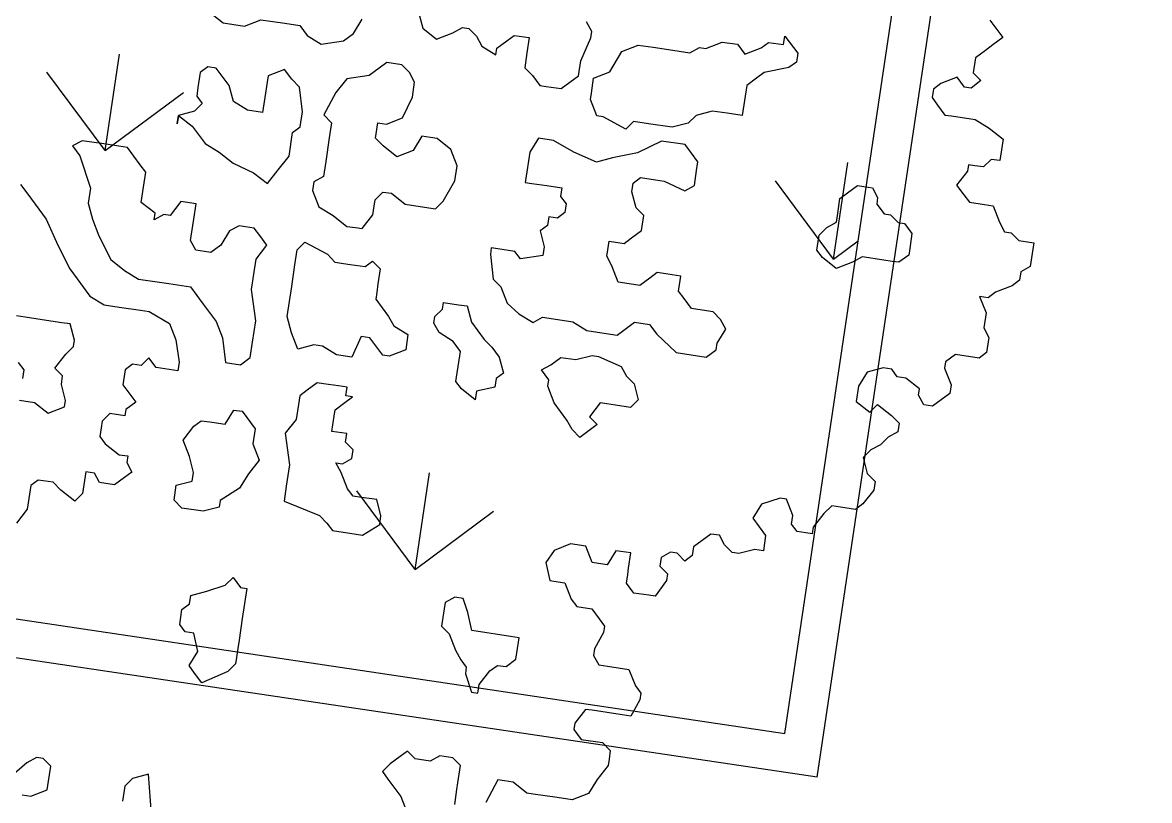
# Model space of a CAD drawing. Header units: millimetres. Extents: x 338 to 506, y 179 to 335.
# Drawn here: x 390.257 to 394.654, y 293.315 to 296.349 of the extents above; entities that cross this region are included whole.
import ezdxf

# ---------------------------------------------------------------- set-up
doc = ezdxf.new("R2010")
doc.units = ezdxf.units.MM
for name, color, linetype in [('ANDEN', 251, 'Continuous'), ('ARBOL-TOP', 3, 'Continuous'), ('MUROS', 32, 'Continuous')]:
    doc.layers.add(name, color=color, linetype=linetype)

# ---------------------------------------------------------------- blocks, each defined once
blk = doc.blocks.new('*X956')
at = {"color": 0}
for p, q in [((112.5023, 111.9594), (112.7717, 112.2288)), ((112.5023, 111.9594), (112.7717, 111.6899)), ((112.5023, 111.9594), (112.8833, 111.9594)), ((111.0654, 110.5225), (111.3348, 110.7919)), ((111.0654, 110.5225), (111.3348, 110.2531)), ((111.0654, 110.5225), (111.4464, 110.5225)), ((112.5023, 109.0857), (112.7717, 109.3551)), ((112.5023, 109.0857), (112.5869, 109.0011)), ((112.5023, 109.0857), (112.8833, 109.0857))]:
    blk.add_line(p, q, dxfattribs=at)
blk = doc.blocks.new('ARBOLITO')
at = {"linetype": 'ByBlock'}
for points in [[(463.3185, 69.1589), (463.333, 69.1444), (463.3247, 69.1361), (463.3185, 69.1298), (463.3102, 69.1215), (463.3102, 69.107), (463.3185, 69.1008), (463.3102, 69.0924), (463.3039, 69.0924), (463.2956, 69.1008), (463.2811, 69.0924), (463.2749, 69.0862), (463.2749, 69.0779), (463.2811, 69.0717), (463.2894, 69.0633), (463.2956, 69.0633), (463.3185, 69.0633), (463.333, 69.0571), (463.3476, 69.0488), (463.3476, 69.0426), (463.3476, 69.028), (463.3393, 69.028), (463.333, 69.0197), (463.3247, 69.0197), (463.3185, 69.0197), (463.3185, 69.0135), (463.3102, 68.9989), (463.3185, 68.9906), (463.3247, 68.9844), (463.3393, 68.9844), (463.3476, 68.9844), (463.3559, 68.9698), (463.3621, 68.9615), (463.3684, 68.9615), (463.3767, 68.9553), (463.3912, 68.9553), (463.3912, 68.9408), (463.3912, 68.9324), (463.3829, 68.9262), (463.3829, 68.9179), (463.3767, 68.9117), (463.3621, 68.9034), (463.3559, 68.8971), (463.3476, 68.8971), (463.3559, 68.8826), (463.3559, 68.868), (463.3621, 68.8597), (463.3621, 68.8452), (463.3559, 68.8389), (463.333, 68.8389), (463.3247, 68.8306), (463.3247, 68.8244), (463.333, 68.8098), (463.333, 68.8015), (463.3185, 68.787), (463.3102, 68.787), (463.3039, 68.7953), (463.3039, 68.8015), (463.2894, 68.8098), (463.2811, 68.8098), (463.2749, 68.8161), (463.2665, 68.8161), (463.252, 68.8098), (463.2458, 68.7953), (463.2458, 68.7808), (463.2603, 68.7724), (463.2665, 68.7808), (463.2811, 68.7724), (463.2894, 68.7662), (463.2894, 68.7579), (463.2811, 68.7517), (463.2749, 68.7434), (463.2665, 68.7371), (463.2603, 68.7288), (463.2665, 68.7143), (463.2749, 68.708), (463.2749, 68.6997), (463.2665, 68.6852), (463.2603, 68.6789), (463.2458, 68.6789), (463.2375, 68.6789), (463.2312, 68.6706), (463.2229, 68.6561), (463.2229, 68.6498), (463.2167, 68.6498), (463.2084, 68.6498), (463.2021, 68.6561), (463.2021, 68.6644), (463.1938, 68.6789), (463.1876, 68.6789), (463.171, 68.6706), (463.1647, 68.6561), (463.1793, 68.6415), (463.1793, 68.627), (463.171, 68.627), (463.1564, 68.6208), (463.1502, 68.6208), (463.1419, 68.627), (463.1356, 68.6353), (463.1273, 68.6353), (463.1128, 68.6208), (463.1128, 68.6124), (463.1065, 68.6062), (463.0982, 68.6124), (463.092, 68.6124), (463.0837, 68.6062), (463.0837, 68.5979), (463.092, 68.5917), (463.092, 68.5854), (463.0837, 68.5688), (463.0775, 68.5688), (463.0629, 68.5688), (463.0546, 68.5771), (463.0546, 68.5854), (463.0546, 68.5917), (463.0546, 68.6062), (463.0401, 68.6062), (463.0338, 68.5917), (463.0193, 68.5917), (463.011, 68.6062), (462.9964, 68.6062), (462.9819, 68.5979), (462.9756, 68.5854), (462.9819, 68.5688), (462.9902, 68.5688), (462.9964, 68.5688), (463.0047, 68.5543), (463.011, 68.548), (463.0255, 68.548), (463.0338, 68.5397), (463.0401, 68.5335), (463.0401, 68.5273), (463.0338, 68.5106), (463.0338, 68.5044), (463.0401, 68.4961), (463.0484, 68.4961), (463.0691, 68.4961), (463.0775, 68.4815), (463.0837, 68.4753), (463.0837, 68.4691), (463.0775, 68.4524), (463.0691, 68.4524), (463.0546, 68.4524), (463.0401, 68.4524), (463.0338, 68.4524), (463.0255, 68.4379), (463.0255, 68.4317), (463.0338, 68.4234), (463.0546, 68.4234), (463.0629, 68.4171), (463.0629, 68.4088), (463.0629, 68.4026), (463.0546, 68.388), (463.0484, 68.3735), (463.0338, 68.3652), (463.0193, 68.3652), (462.9964, 68.3652), (462.9902, 68.3652), (462.9756, 68.3735), (462.9673, 68.3735), (462.9611, 68.3735), (462.9528, 68.3506)], [(462.9237, 68.3444), (462.9237, 68.3589), (462.9237, 68.3652), (462.9237, 68.3818), (462.9154, 68.388), (462.9029, 68.388), (462.8946, 68.3818), (462.8801, 68.3818), (462.8717, 68.388), (462.8655, 68.3818), (462.8572, 68.3735), (462.851, 68.3652), (462.8572, 68.3589), (462.8717, 68.3444), (462.8801, 68.3299)], [(462.639, 68.2925), (462.6307, 68.3299), (462.6162, 68.3236), (462.6099, 68.3153), (462.6099, 68.3008)], [(462.5143, 68.2925), (462.5227, 68.2925), (462.5372, 68.3008), (462.5372, 68.3236), (462.5289, 68.3299), (462.5227, 68.3299), (462.5143, 68.3236), (462.4998, 68.307)], [(463.3185, 69.1589), (463.333, 69.1444), (463.3247, 69.1361), (463.3185, 69.1298), (463.3102, 69.1215), (463.3102, 69.107), (463.3185, 69.1008), (463.3102, 69.0924), (463.3039, 69.0924), (463.2956, 69.1008), (463.2811, 69.0924), (463.2749, 69.0862), (463.2749, 69.0779), (463.2811, 69.0717), (463.2894, 69.0633), (463.2956, 69.0633), (463.3185, 69.0633), (463.333, 69.0571), (463.3476, 69.0488), (463.3476, 69.0426), (463.3476, 69.028), (463.3393, 69.028), (463.333, 69.0197), (463.3247, 69.0197), (463.3185, 69.0197), (463.3185, 69.0135), (463.3102, 68.9989), (463.3185, 68.9906), (463.3247, 68.9844), (463.3393, 68.9844), (463.3476, 68.9844), (463.3559, 68.9698), (463.3621, 68.9615), (463.3684, 68.9615), (463.3767, 68.9553), (463.3912, 68.9553), (463.3912, 68.9408), (463.3912, 68.9324), (463.3829, 68.9262), (463.3829, 68.9179), (463.3767, 68.9117), (463.3621, 68.9034), (463.3559, 68.8971), (463.3476, 68.8971), (463.3559, 68.8826), (463.3559, 68.868), (463.3621, 68.8597), (463.3621, 68.8452), (463.3559, 68.8389), (463.333, 68.8389), (463.3247, 68.8306), (463.3247, 68.8244), (463.333, 68.8098), (463.333, 68.8015), (463.3185, 68.787), (463.3102, 68.787), (463.3039, 68.7953), (463.3039, 68.8015), (463.2894, 68.8098), (463.2811, 68.8098), (463.2749, 68.8161), (463.2665, 68.8161), (463.252, 68.8098), (463.2458, 68.7953), (463.2458, 68.7808), (463.2603, 68.7724), (463.2665, 68.7808), (463.2811, 68.7724), (463.2894, 68.7662), (463.2894, 68.7579), (463.2811, 68.7517), (463.2749, 68.7434), (463.2665, 68.7371), (463.2603, 68.7288), (463.2665, 68.7143), (463.2749, 68.708), (463.2749, 68.6997), (463.2665, 68.6852), (463.2603, 68.6789), (463.2458, 68.6789), (463.2375, 68.6789), (463.2312, 68.6706), (463.2229, 68.6561), (463.2229, 68.6498), (463.2167, 68.6498), (463.2084, 68.6498), (463.2021, 68.6561), (463.2021, 68.6644), (463.1938, 68.6789), (463.1876, 68.6789), (463.171, 68.6706), (463.1647, 68.6561), (463.1793, 68.6415), (463.1793, 68.627), (463.171, 68.627), (463.1564, 68.6208), (463.1502, 68.6208), (463.1419, 68.627), (463.1356, 68.6353), (463.1273, 68.6353), (463.1128, 68.6208), (463.1128, 68.6124), (463.1065, 68.6062), (463.0982, 68.6124), (463.092, 68.6124), (463.0837, 68.6062), (463.0837, 68.5979), (463.092, 68.5917), (463.092, 68.5854), (463.0837, 68.5688), (463.0775, 68.5688), (463.0629, 68.5688), (463.0546, 68.5771), (463.0546, 68.5854), (463.0546, 68.5917), (463.0546, 68.6062), (463.0401, 68.6062), (463.0338, 68.5917), (463.0193, 68.5917), (463.011, 68.6062), (462.9964, 68.6062), (462.9819, 68.5979), (462.9756, 68.5854), (462.9819, 68.5688), (462.9902, 68.5688), (462.9964, 68.5688), (463.0047, 68.5543), (463.011, 68.548), (463.0255, 68.548), (463.0338, 68.5397), (463.0401, 68.5335), (463.0401, 68.5273), (463.0338, 68.5106), (463.0338, 68.5044), (463.0401, 68.4961), (463.0484, 68.4961), (463.0691, 68.4961), (463.0775, 68.4815), (463.0837, 68.4753), (463.0837, 68.4691), (463.0775, 68.4524), (463.0691, 68.4524), (463.0546, 68.4524), (463.0401, 68.4524), (463.0338, 68.4524), (463.0255, 68.4379), (463.0255, 68.4317), (463.0338, 68.4234), (463.0546, 68.4234), (463.0629, 68.4171), (463.0629, 68.4088), (463.0629, 68.4026), (463.0546, 68.388), (463.0484, 68.3735), (463.0338, 68.3652), (463.0193, 68.3652), (462.9964, 68.3652), (462.9902, 68.3652), (462.9756, 68.3735), (462.9673, 68.3735), (462.9611, 68.3735), (462.9528, 68.3506)], [(462.9237, 68.3444), (462.9237, 68.3589), (462.9237, 68.3652), (462.9237, 68.3818), (462.9154, 68.388), (462.9029, 68.388), (462.8946, 68.3818), (462.8801, 68.3818), (462.8717, 68.388), (462.8655, 68.3818), (462.8572, 68.3735), (462.851, 68.3652), (462.8572, 68.3589), (462.8717, 68.3444), (462.8801, 68.3299)], [(462.639, 68.2925), (462.6307, 68.3299), (462.6162, 68.3236), (462.6099, 68.3153), (462.6099, 68.3008)], [(462.5143, 68.2925), (462.5227, 68.2925), (462.5372, 68.3008), (462.5372, 68.3236), (462.5289, 68.3299), (462.5227, 68.3299), (462.5143, 68.3236), (462.4998, 68.307)], [(462.5808, 69.0571), (462.5954, 69.0488), (462.6162, 69.0488), (462.6307, 69.0571), (462.6536, 69.0571), (462.6681, 69.0571), (462.6764, 69.0488), (462.691, 69.0426), (462.7117, 69.0488), (462.7201, 69.0571), (462.7263, 69.0717)], [(462.7782, 69.0862), (462.7845, 69.0717), (462.799, 69.0633), (462.8136, 69.0717), (462.8219, 69.0779), (462.8281, 69.0779), (462.8364, 69.0717), (462.8427, 69.0633), (462.8572, 69.0571), (462.8572, 69.0633), (462.8655, 69.0717), (462.8717, 69.0779), (462.8863, 69.0779), (462.8863, 69.0633), (462.8863, 69.0488), (462.8946, 69.0426), (462.9029, 69.0343), (462.9091, 69.0343), (462.9237, 69.0343), (462.9382, 69.0488), (462.9382, 69.0633), (462.9445, 69.0862), (462.9445, 69.0924), (462.9382, 69.1008)], [(462.5808, 69.0571), (462.5954, 69.0488), (462.6162, 69.0488), (462.6307, 69.0571), (462.6536, 69.0571), (462.6681, 69.0571), (462.6764, 69.0488), (462.691, 69.0426), (462.7117, 69.0488), (462.7201, 69.0571), (462.7263, 69.0717)], [(462.7782, 69.0862), (462.7845, 69.0717), (462.799, 69.0633), (462.8136, 69.0717), (462.8219, 69.0779), (462.8281, 69.0779), (462.8364, 69.0717), (462.8427, 69.0633), (462.8572, 69.0571), (462.8572, 69.0633), (462.8655, 69.0717), (462.8717, 69.0779), (462.8863, 69.0779), (462.8863, 69.0633), (462.8863, 69.0488), (462.8946, 69.0426), (462.9029, 69.0343), (462.9091, 69.0343), (462.9237, 69.0343), (462.9382, 69.0488), (462.9382, 69.0633), (462.9445, 69.0862), (462.9445, 69.0924), (462.9382, 69.1008)], [(462.9611, 69.0135), (462.9528, 69.028), (462.9528, 69.0343), (462.9528, 69.0488), (462.9673, 69.0571), (462.9756, 69.0779), (462.9902, 69.0862), (463.0047, 69.0862), (463.0193, 69.0862), (463.0401, 69.0862), (463.0484, 69.0924), (463.0546, 69.0924), (463.0691, 69.1008), (463.0837, 69.1008), (463.092, 69.0924), (463.1065, 69.1008), (463.1128, 69.107), (463.1273, 69.107), (463.1273, 69.1153), (463.1419, 69.1008), (463.1419, 69.0924), (463.1356, 69.0862), (463.1128, 69.0779), (463.1065, 69.0717), (463.0982, 69.0633), (463.0982, 69.0488), (463.0982, 69.0343), (463.0837, 69.0343), (463.0691, 69.0343), (463.0546, 69.028), (463.0484, 69.0197), (463.0338, 69.0135), (463.011, 69.0135), (462.9964, 69.0135), (462.9902, 69.0052), (462.9673, 69.0135), (462.9611, 69.0135), (462.9611, 69.0135)], [(462.9611, 69.0135), (462.9528, 69.028), (462.9528, 69.0343), (462.9528, 69.0488), (462.9673, 69.0571), (462.9756, 69.0779), (462.9902, 69.0862), (463.0047, 69.0862), (463.0193, 69.0862), (463.0401, 69.0862), (463.0484, 69.0924), (463.0546, 69.0924), (463.0691, 69.1008), (463.0837, 69.1008), (463.092, 69.0924), (463.1065, 69.1008), (463.1128, 69.107), (463.1273, 69.107), (463.1273, 69.1153), (463.1419, 69.1008), (463.1419, 69.0924), (463.1356, 69.0862), (463.1128, 69.0779), (463.1065, 69.0717), (463.0982, 69.0633), (463.0982, 69.0488), (463.0982, 69.0343), (463.0837, 69.0343), (463.0691, 69.0343), (463.0546, 69.028), (463.0484, 69.0197), (463.0338, 69.0135), (463.011, 69.0135), (462.9964, 69.0135), (462.9902, 69.0052), (462.9673, 69.0135), (462.9611, 69.0135)], [(462.7034, 68.9034), (462.7117, 68.8888), (462.7263, 68.8826), (462.7408, 68.8743), (462.7491, 68.8743), (462.7554, 68.8743), (462.7637, 68.8888), (462.7637, 68.8971), (462.7637, 68.9034), (462.7699, 68.9117), (462.7782, 68.9117), (462.7928, 68.9034), (462.8073, 68.9034), (462.8219, 68.9034), (462.8281, 68.9117), (462.8364, 68.9324), (462.8364, 68.947), (462.8281, 68.9615), (462.8136, 68.9698), (462.8073, 68.9698), (462.799, 68.9698), (462.7928, 68.9553), (462.7782, 68.947), (462.7637, 68.9553), (462.7554, 68.9615), (462.7554, 68.9761), (462.7637, 68.9761), (462.7782, 68.9844), (462.7845, 69.0052), (462.7845, 69.0197), (462.7782, 69.028), (462.7699, 69.0343), (462.7554, 69.0343), (462.7491, 69.028), (462.7408, 69.0197), (462.7201, 69.0135), (462.7117, 68.9989), (462.7034, 68.9761), (462.7117, 68.9698), (462.7117, 68.9553), (462.7117, 68.9324), (462.7117, 68.9179), (462.7034, 68.9117), (462.7034, 68.9034), (462.7034, 68.9034)], [(462.7034, 68.9034), (462.7117, 68.8888), (462.7263, 68.8826), (462.7408, 68.8743), (462.7491, 68.8743), (462.7554, 68.8743), (462.7637, 68.8888), (462.7637, 68.8971), (462.7637, 68.9034), (462.7699, 68.9117), (462.7782, 68.9117), (462.7928, 68.9034), (462.8073, 68.9034), (462.8219, 68.9034), (462.8281, 68.9117), (462.8364, 68.9324), (462.8364, 68.947), (462.8281, 68.9615), (462.8136, 68.9698), (462.8073, 68.9698), (462.799, 68.9698), (462.7928, 68.9553), (462.7782, 68.947), (462.7637, 68.9553), (462.7554, 68.9615), (462.7554, 68.9761), (462.7637, 68.9761), (462.7782, 68.9844), (462.7845, 69.0052), (462.7845, 69.0197), (462.7782, 69.028), (462.7699, 69.0343), (462.7554, 69.0343), (462.7491, 69.028), (462.7408, 69.0197), (462.7201, 69.0135), (462.7117, 68.9989), (462.7034, 68.9761), (462.7117, 68.9698), (462.7117, 68.9553), (462.7117, 68.9324), (462.7117, 68.9179), (462.7034, 68.9117), (462.7034, 68.9034)], [(462.5663, 68.9553), (462.5808, 68.947), (462.5954, 68.9324), (462.6099, 68.9262), (462.6245, 68.9179), (462.6453, 68.9117), (462.6598, 68.9034), (462.6681, 68.9179), (462.6764, 68.9324), (462.6764, 68.9553), (462.6827, 68.9615), (462.6827, 68.9761), (462.6764, 68.9989), (462.6681, 69.0052), (462.6598, 69.0135), (462.6453, 69.0052), (462.6453, 68.9989), (462.6453, 68.9844), (462.6453, 68.9698), (462.6307, 68.9698), (462.6162, 68.9761), (462.6099, 68.9906), (462.5954, 69.0052), (462.5871, 69.0052), (462.5808, 68.9989), (462.5808, 68.9844), (462.5808, 68.9761), (462.5871, 68.9698), (462.5808, 68.9615), (462.5663, 68.9553), (462.5663, 68.947), (462.5663, 68.9553), (462.5663, 68.9553)], [(462.5663, 68.9553), (462.5808, 68.947), (462.5954, 68.9324), (462.6099, 68.9262), (462.6245, 68.9179), (462.6453, 68.9117), (462.6598, 68.9034), (462.6681, 68.9179), (462.6764, 68.9324), (462.6764, 68.9553), (462.6827, 68.9615), (462.6827, 68.9761), (462.6764, 68.9989), (462.6681, 69.0052), (462.6598, 69.0135), (462.6453, 69.0052), (462.6453, 68.9989), (462.6453, 68.9844), (462.6453, 68.9698), (462.6307, 68.9698), (462.6162, 68.9761), (462.6099, 68.9906), (462.5954, 69.0052), (462.5871, 69.0052), (462.5808, 68.9989), (462.5808, 68.9844), (462.5808, 68.9761), (462.5871, 68.9698), (462.5808, 68.9615), (462.5663, 68.9553), (462.5663, 68.947), (462.5663, 68.9553)], [(462.9091, 68.868), (462.9029, 68.8743), (462.8863, 68.8743), (462.8801, 68.8743), (462.8801, 68.868), (462.8863, 68.8452), (462.8946, 68.8389), (462.9029, 68.8244), (462.9154, 68.8161), (462.9299, 68.8098), (462.9382, 68.8161), (462.9528, 68.8161), (462.9673, 68.8161), (462.9819, 68.8098), (462.9964, 68.8098), (463.011, 68.8098), (463.0255, 68.8244), (463.0401, 68.8244), (463.0484, 68.8161), (463.0691, 68.8015), (463.0837, 68.8015), (463.0982, 68.8015), (463.1065, 68.8098), (463.1065, 68.8161), (463.1128, 68.8306), (463.1065, 68.8389), (463.0982, 68.8452), (463.092, 68.8452), (463.0775, 68.8452), (463.0691, 68.8535), (463.0629, 68.8597), (463.0629, 68.8743), (463.0546, 68.8743), (463.0401, 68.8743), (463.0338, 68.868), (463.0255, 68.8597), (463.011, 68.8597), (463.0047, 68.8597), (462.9964, 68.8743), (462.9902, 68.8826), (462.9902, 68.8888), (462.9902, 68.8971), (463.0047, 68.8971), (463.011, 68.9034), (463.0193, 68.9117), (463.0193, 68.9262), (463.011, 68.9324), (463.0047, 68.947), (463.0047, 68.9553), (463.011, 68.9615), (463.0255, 68.9615), (463.0338, 68.9615), (463.0546, 68.9553), (463.0629, 68.9615), (463.0629, 68.9761), (463.0629, 68.9844), (463.0484, 68.9989), (463.0255, 68.9989), (463.0047, 68.9844), (462.9819, 68.9761), (462.9673, 68.9698), (462.9445, 68.9761), (462.9237, 68.9844), (462.9091, 68.9844), (462.9029, 68.9698), (462.9029, 68.9615), (462.9029, 68.9553), (462.9029, 68.9408), (462.9091, 68.9408), (462.9237, 68.9408), (462.9382, 68.9408), (462.9382, 68.9324), (462.9445, 68.9262), (462.9445, 68.9179), (462.9382, 68.9117), (462.9299, 68.9117), (462.9299, 68.9034), (462.9237, 68.8971), (462.9299, 68.8826), (462.9299, 68.8743), (462.9091, 68.868), (462.9091, 68.868)], [(462.9091, 68.868), (462.9029, 68.8743), (462.8863, 68.8743), (462.8801, 68.8743), (462.8801, 68.868), (462.8863, 68.8452), (462.8946, 68.8389), (462.9029, 68.8244), (462.9154, 68.8161), (462.9299, 68.8098), (462.9382, 68.8161), (462.9528, 68.8161), (462.9673, 68.8161), (462.9819, 68.8098), (462.9964, 68.8098), (463.011, 68.8098), (463.0255, 68.8244), (463.0401, 68.8244), (463.0484, 68.8161), (463.0691, 68.8015), (463.0837, 68.8015), (463.0982, 68.8015), (463.1065, 68.8098), (463.1065, 68.8161), (463.1128, 68.8306), (463.1065, 68.8389), (463.0982, 68.8452), (463.092, 68.8452), (463.0775, 68.8452), (463.0691, 68.8535), (463.0629, 68.8597), (463.0629, 68.8743), (463.0546, 68.8743), (463.0401, 68.8743), (463.0338, 68.868), (463.0255, 68.8597), (463.011, 68.8597), (463.0047, 68.8597), (462.9964, 68.8743), (462.9902, 68.8826), (462.9902, 68.8888), (462.9902, 68.8971), (463.0047, 68.8971), (463.011, 68.9034), (463.0193, 68.9117), (463.0193, 68.9262), (463.011, 68.9324), (463.0047, 68.947), (463.0047, 68.9553), (463.011, 68.9615), (463.0255, 68.9615), (463.0338, 68.9615), (463.0546, 68.9553), (463.0629, 68.9615), (463.0629, 68.9761), (463.0629, 68.9844), (463.0484, 68.9989), (463.0255, 68.9989), (463.0047, 68.9844), (462.9819, 68.9761), (462.9673, 68.9698), (462.9445, 68.9761), (462.9237, 68.9844), (462.9091, 68.9844), (462.9029, 68.9698), (462.9029, 68.9615), (462.9029, 68.9553), (462.9029, 68.9408), (462.9091, 68.9408), (462.9237, 68.9408), (462.9382, 68.9408), (462.9382, 68.9324), (462.9445, 68.9262), (462.9445, 68.9179), (462.9382, 68.9117), (462.9299, 68.9117), (462.9299, 68.9034), (462.9237, 68.8971), (462.9299, 68.8826), (462.9299, 68.8743), (462.9091, 68.868)], [(463.2375, 68.9179), (463.2312, 68.9179), (463.2229, 68.9117), (463.2084, 68.9034), (463.1938, 68.9117), (463.1876, 68.9179), (463.1876, 68.9262), (463.1876, 68.9324), (463.1938, 68.9408), (463.2021, 68.947), (463.2021, 68.9553), (463.2021, 68.9698), (463.2084, 68.9761), (463.2167, 68.9844), (463.2229, 68.9844), (463.2312, 68.9844), (463.2375, 68.9761), (463.2375, 68.9698), (463.2458, 68.9615), (463.252, 68.9615), (463.2603, 68.9553), (463.2665, 68.9553), (463.2749, 68.947), (463.2749, 68.9324), (463.2749, 68.9262), (463.2665, 68.9179), (463.2603, 68.9179), (463.252, 68.9179), (463.2458, 68.9179), (463.2375, 68.9179), (463.2375, 68.9179)], [(463.2375, 68.9179), (463.2312, 68.9179), (463.2229, 68.9117), (463.2084, 68.9034), (463.1938, 68.9117), (463.1876, 68.9179), (463.1876, 68.9262), (463.1876, 68.9324), (463.1938, 68.9408), (463.2021, 68.947), (463.2021, 68.9553), (463.2021, 68.9698), (463.2084, 68.9761), (463.2167, 68.9844), (463.2229, 68.9844), (463.2312, 68.9844), (463.2375, 68.9761), (463.2375, 68.9698), (463.2458, 68.9615), (463.252, 68.9615), (463.2603, 68.9553), (463.2665, 68.9553), (463.2749, 68.947), (463.2749, 68.9324), (463.2749, 68.9262), (463.2665, 68.9179), (463.2603, 68.9179), (463.252, 68.9179), (463.2458, 68.9179), (463.2375, 68.9179)], [(462.4707, 68.9117), (462.479, 68.9034), (462.4936, 68.8743), (462.4936, 68.8597), (462.4998, 68.8452), (462.5081, 68.8306), (462.5227, 68.8098), (462.5372, 68.8015), (462.5517, 68.7953), (462.5808, 68.7953), (462.6016, 68.7953), (462.6162, 68.7808), (462.6307, 68.7662), (462.639, 68.7517), (462.6453, 68.7288), (462.6598, 68.7288), (462.6681, 68.7371), (462.6681, 68.7517), (462.6681, 68.7724), (462.6598, 68.8015), (462.6598, 68.8161), (462.6598, 68.8306), (462.6681, 68.8452), (462.6598, 68.8535), (462.6536, 68.8597), (462.6453, 68.8597), (462.639, 68.8597), (462.6307, 68.8535), (462.6245, 68.8389), (462.6162, 68.8306), (462.6099, 68.8306), (462.6016, 68.8306), (462.5954, 68.8389), (462.5954, 68.8535), (462.5954, 68.8597), (462.5954, 68.8743), (462.5808, 68.8743), (462.5725, 68.8597), (462.5663, 68.8597), (462.558, 68.8535), (462.558, 68.8597), (462.5434, 68.868), (462.5434, 68.8826), (462.5434, 68.8971), (462.5372, 68.9034), (462.5227, 68.9179), (462.5143, 68.9179), (462.4998, 68.9179), (462.479, 68.9179), (462.4707, 68.9117), (462.4707, 68.9117)], [(462.4707, 68.9117), (462.479, 68.9034), (462.4936, 68.8743), (462.4936, 68.8597), (462.4998, 68.8452), (462.5081, 68.8306), (462.5227, 68.8098), (462.5372, 68.8015), (462.5517, 68.7953), (462.5808, 68.7953), (462.6016, 68.7953), (462.6162, 68.7808), (462.6307, 68.7662), (462.639, 68.7517), (462.6453, 68.7288), (462.6598, 68.7288), (462.6681, 68.7371), (462.6681, 68.7517), (462.6681, 68.7724), (462.6598, 68.8015), (462.6598, 68.8161), (462.6598, 68.8306), (462.6681, 68.8452), (462.6598, 68.8535), (462.6536, 68.8597), (462.6453, 68.8597), (462.639, 68.8597), (462.6307, 68.8535), (462.6245, 68.8389), (462.6162, 68.8306), (462.6099, 68.8306), (462.6016, 68.8306), (462.5954, 68.8389), (462.5954, 68.8535), (462.5954, 68.8597), (462.5954, 68.8743), (462.5808, 68.8743), (462.5725, 68.8597), (462.5663, 68.8597), (462.558, 68.8535), (462.558, 68.8597), (462.5434, 68.868), (462.5434, 68.8826), (462.5434, 68.8971), (462.5372, 68.9034), (462.5227, 68.9179), (462.5143, 68.9179), (462.4998, 68.9179), (462.479, 68.9179), (462.4707, 68.9117)], [(462.4499, 68.6997), (462.4562, 68.6935), (462.4562, 68.6852)], [(462.4562, 68.6644), (462.4707, 68.6644), (462.4853, 68.6561), (462.4998, 68.6644), (462.4998, 68.6706), (462.4936, 68.6852), (462.4936, 68.6935), (462.4853, 68.6997), (462.4936, 68.7143), (462.4998, 68.7226), (462.4998, 68.7288), (462.4936, 68.7434), (462.4853, 68.7434), (462.4707, 68.7434), (462.4499, 68.7434), (462.4416, 68.7434)], [(462.4271, 68.868), (462.4354, 68.8597), (462.4562, 68.8389), (462.4707, 68.8161), (462.4853, 68.7953), (462.4936, 68.787), (462.5081, 68.7724), (462.5227, 68.7662), (462.5372, 68.7662), (462.558, 68.7662), (462.5663, 68.7662), (462.5871, 68.7579), (462.5954, 68.7434), (462.6016, 68.7226), (462.6016, 68.7143), (462.5808, 68.7143), (462.5725, 68.7226), (462.5663, 68.7143), (462.558, 68.7143), (462.5517, 68.708), (462.5517, 68.6935), (462.5663, 68.6789), (462.558, 68.6706), (462.558, 68.6644), (462.5434, 68.6644), (462.5372, 68.6561), (462.5372, 68.6498), (462.5372, 68.6415), (462.5434, 68.6353), (462.558, 68.627), (462.5663, 68.627), (462.5663, 68.6208), (462.5725, 68.6124), (462.5663, 68.6062), (462.558, 68.5979), (462.5434, 68.5979), (462.5372, 68.6062), (462.5289, 68.6062), (462.5289, 68.5854), (462.5227, 68.5771), (462.5081, 68.5854), (462.4998, 68.5917), (462.4853, 68.5917), (462.479, 68.5854), (462.479, 68.5688), (462.479, 68.5626), (462.4707, 68.548)], [(462.4499, 68.6997), (462.4562, 68.6935), (462.4562, 68.6852)], [(462.4562, 68.6644), (462.4707, 68.6644), (462.4853, 68.6561), (462.4998, 68.6644), (462.4998, 68.6706), (462.4936, 68.6852), (462.4936, 68.6935), (462.4853, 68.6997), (462.4936, 68.7143), (462.4998, 68.7226), (462.4998, 68.7288), (462.4936, 68.7434), (462.4853, 68.7434), (462.4707, 68.7434), (462.4499, 68.7434), (462.4416, 68.7434)], [(462.4271, 68.868), (462.4354, 68.8597), (462.4562, 68.8389), (462.4707, 68.8161), (462.4853, 68.7953), (462.4936, 68.787), (462.5081, 68.7724), (462.5227, 68.7662), (462.5372, 68.7662), (462.558, 68.7662), (462.5663, 68.7662), (462.5871, 68.7579), (462.5954, 68.7434), (462.6016, 68.7226), (462.6016, 68.7143), (462.5808, 68.7143), (462.5725, 68.7226), (462.5663, 68.7143), (462.558, 68.7143), (462.5517, 68.708), (462.5517, 68.6935), (462.5663, 68.6789), (462.558, 68.6706), (462.558, 68.6644), (462.5434, 68.6644), (462.5372, 68.6561), (462.5372, 68.6498), (462.5372, 68.6415), (462.5434, 68.6353), (462.558, 68.627), (462.5663, 68.627), (462.5663, 68.6208), (462.5725, 68.6124), (462.5663, 68.6062), (462.558, 68.5979), (462.5434, 68.5979), (462.5372, 68.6062), (462.5289, 68.6062), (462.5289, 68.5854), (462.5227, 68.5771), (462.5081, 68.5854), (462.4998, 68.5917), (462.4853, 68.5917), (462.479, 68.5854), (462.479, 68.5688), (462.479, 68.5626), (462.4707, 68.548)], [(462.7034, 68.7662), (462.6972, 68.7808), (462.6972, 68.7953), (462.6972, 68.8098), (462.6972, 68.8306), (462.6972, 68.8452), (462.7034, 68.8535), (462.7263, 68.8452), (462.7346, 68.8389), (462.7491, 68.8389), (462.7637, 68.8389), (462.7699, 68.8452), (462.7782, 68.8389), (462.7782, 68.8244), (462.7782, 68.8161), (462.7782, 68.8098), (462.7928, 68.7953), (462.799, 68.787), (462.8136, 68.7808), (462.8136, 68.7662), (462.799, 68.7579), (462.7928, 68.7579), (462.7782, 68.7724), (462.7699, 68.7724), (462.7637, 68.7517), (462.7491, 68.7517), (462.7346, 68.7579), (462.7263, 68.7579), (462.7117, 68.7517), (462.7034, 68.7662), (462.7034, 68.7662)], [(462.7034, 68.7662), (462.6972, 68.7808), (462.6972, 68.7953), (462.6972, 68.8098), (462.6972, 68.8306), (462.6972, 68.8452), (462.7034, 68.8535), (462.7263, 68.8452), (462.7346, 68.8389), (462.7491, 68.8389), (462.7637, 68.8389), (462.7699, 68.8452), (462.7782, 68.8389), (462.7782, 68.8244), (462.7782, 68.8161), (462.7782, 68.8098), (462.7928, 68.7953), (462.799, 68.787), (462.8136, 68.7808), (462.8136, 68.7662), (462.799, 68.7579), (462.7928, 68.7579), (462.7782, 68.7724), (462.7699, 68.7724), (462.7637, 68.7517), (462.7491, 68.7517), (462.7346, 68.7579), (462.7263, 68.7579), (462.7117, 68.7517), (462.7034, 68.7662)], [(462.8863, 68.7288), (462.8717, 68.7371), (462.8655, 68.7434), (462.8655, 68.7517), (462.8655, 68.7579), (462.8655, 68.7724), (462.8572, 68.7808), (462.8427, 68.787), (462.8364, 68.7953), (462.8364, 68.8015), (462.8427, 68.8098), (462.8427, 68.8161), (462.8572, 68.8161), (462.8655, 68.8161), (462.8717, 68.8015), (462.8863, 68.787), (462.8946, 68.7808), (462.9029, 68.7724), (462.9091, 68.7579), (462.9029, 68.7517), (462.9029, 68.7434), (462.8863, 68.7371), (462.8863, 68.7288), (462.8863, 68.7288)], [(462.8863, 68.7288), (462.8717, 68.7371), (462.8655, 68.7434), (462.8655, 68.7517), (462.8655, 68.7579), (462.8655, 68.7724), (462.8572, 68.7808), (462.8427, 68.787), (462.8364, 68.7953), (462.8364, 68.8015), (462.8427, 68.8098), (462.8427, 68.8161), (462.8572, 68.8161), (462.8655, 68.8161), (462.8717, 68.8015), (462.8863, 68.787), (462.8946, 68.7808), (462.9029, 68.7724), (462.9091, 68.7579), (462.9029, 68.7517), (462.9029, 68.7434), (462.8863, 68.7371), (462.8863, 68.7288)], [(462.9902, 68.708), (462.9819, 68.7143), (462.9756, 68.7226), (462.9611, 68.7371), (462.9528, 68.7517), (462.9528, 68.7579), (462.9445, 68.7662), (462.9528, 68.7724), (462.9611, 68.7808), (462.9756, 68.7808), (462.9902, 68.787), (462.9964, 68.787), (463.0193, 68.7808), (463.0255, 68.7724), (463.0338, 68.7662), (463.0401, 68.7517), (463.0338, 68.7434), (463.0193, 68.7434), (463.011, 68.7434), (463.0047, 68.7434), (462.9964, 68.7288), (463.0047, 68.7226), (462.9902, 68.708), (462.9902, 68.708)], [(462.9902, 68.708), (462.9819, 68.7143), (462.9756, 68.7226), (462.9611, 68.7371), (462.9528, 68.7517), (462.9528, 68.7579), (462.9445, 68.7662), (462.9528, 68.7724), (462.9611, 68.7808), (462.9756, 68.7808), (462.9902, 68.787), (462.9964, 68.787), (463.0193, 68.7808), (463.0255, 68.7724), (463.0338, 68.7662), (463.0401, 68.7517), (463.0338, 68.7434), (463.0193, 68.7434), (463.011, 68.7434), (463.0047, 68.7434), (462.9964, 68.7288), (463.0047, 68.7226), (462.9902, 68.708)], [(462.7554, 68.5979), (462.7637, 68.5917), (462.7699, 68.5854), (462.7928, 68.5854), (462.799, 68.5854), (462.8136, 68.5979), (462.8136, 68.6062), (462.8073, 68.6208), (462.7928, 68.6208), (462.7845, 68.6208), (462.7782, 68.627), (462.7699, 68.6415), (462.7637, 68.6498), (462.7699, 68.6498), (462.7782, 68.6561), (462.7782, 68.6644), (462.7699, 68.6706), (462.7699, 68.6789), (462.7554, 68.6789), (462.7554, 68.6852), (462.7554, 68.6935), (462.7554, 68.6997), (462.7637, 68.708), (462.7699, 68.7143), (462.7637, 68.7143), (462.7637, 68.7226), (462.7554, 68.7226), (462.7408, 68.7226), (462.7346, 68.7226), (462.7263, 68.7143), (462.7201, 68.708), (462.7201, 68.6852), (462.7117, 68.6706), (462.7201, 68.6415), (462.7201, 68.6353), (462.7201, 68.6208), (462.7201, 68.6062), (462.7554, 68.5979), (462.7554, 68.5979)], [(462.7554, 68.5979), (462.7637, 68.5917), (462.7699, 68.5854), (462.7928, 68.5854), (462.799, 68.5854), (462.8136, 68.5979), (462.8136, 68.6062), (462.8073, 68.6208), (462.7928, 68.6208), (462.7845, 68.6208), (462.7782, 68.627), (462.7699, 68.6415), (462.7637, 68.6498), (462.7699, 68.6498), (462.7782, 68.6561), (462.7782, 68.6644), (462.7699, 68.6706), (462.7699, 68.6789), (462.7554, 68.6789), (462.7554, 68.6852), (462.7554, 68.6935), (462.7554, 68.6997), (462.7637, 68.708), (462.7699, 68.7143), (462.7637, 68.7143), (462.7637, 68.7226), (462.7554, 68.7226), (462.7408, 68.7226), (462.7346, 68.7226), (462.7263, 68.7143), (462.7201, 68.708), (462.7201, 68.6852), (462.7117, 68.6706), (462.7201, 68.6415), (462.7201, 68.6353), (462.7201, 68.6208), (462.7201, 68.6062), (462.7554, 68.5979)], [(462.6245, 68.5854), (462.6162, 68.5917), (462.6162, 68.6062), (462.6307, 68.6124), (462.6307, 68.6208), (462.6245, 68.6353), (462.6162, 68.6498), (462.6245, 68.6644), (462.6307, 68.6706), (462.639, 68.6706), (462.6536, 68.6706), (462.6598, 68.6852), (462.6681, 68.6852), (462.6827, 68.6706), (462.6827, 68.6561), (462.691, 68.6415), (462.6827, 68.627), (462.6764, 68.6124), (462.6598, 68.5979), (462.6598, 68.5917), (462.6453, 68.5854), (462.6245, 68.5854), (462.6245, 68.5854)], [(462.6245, 68.5854), (462.6162, 68.5917), (462.6162, 68.6062), (462.6307, 68.6124), (462.6307, 68.6208), (462.6245, 68.6353), (462.6162, 68.6498), (462.6245, 68.6644), (462.6307, 68.6706), (462.639, 68.6706), (462.6536, 68.6706), (462.6598, 68.6852), (462.6681, 68.6852), (462.6827, 68.6706), (462.6827, 68.6561), (462.691, 68.6415), (462.6827, 68.627), (462.6764, 68.6124), (462.6598, 68.5979), (462.6598, 68.5917), (462.6453, 68.5854), (462.6245, 68.5854)], [(462.9299, 68.4524), (462.9299, 68.4608), (462.9382, 68.4753), (462.9445, 68.4815), (462.9528, 68.4815), (462.9611, 68.4899), (462.9611, 68.4961), (462.9611, 68.5106), (462.9528, 68.5106), (462.9382, 68.5106), (462.9299, 68.5106), (462.9154, 68.5106), (462.9091, 68.5273), (462.9029, 68.5397), (462.8946, 68.5397), (462.8863, 68.5335), (462.8863, 68.5273), (462.8863, 68.5106), (462.8946, 68.5044), (462.9029, 68.4899), (462.9091, 68.4815), (462.9154, 68.4753), (462.9154, 68.4691), (462.9237, 68.4524), (462.9299, 68.4524), (462.9299, 68.4524)], [(462.9299, 68.4524), (462.9299, 68.4608), (462.9382, 68.4753), (462.9445, 68.4815), (462.9528, 68.4815), (462.9611, 68.4899), (462.9611, 68.4961), (462.9611, 68.5106), (462.9528, 68.5106), (462.9382, 68.5106), (462.9299, 68.5106), (462.9154, 68.5106), (462.9091, 68.5273), (462.9029, 68.5397), (462.8946, 68.5397), (462.8863, 68.5335), (462.8863, 68.5273), (462.8863, 68.5106), (462.8946, 68.5044), (462.9029, 68.4899), (462.9091, 68.4815), (462.9154, 68.4753), (462.9154, 68.4691), (462.9237, 68.4524), (462.9299, 68.4524)], [(462.6681, 68.4234), (462.6598, 68.4317), (462.6536, 68.4379), (462.6598, 68.4524), (462.6536, 68.4691), (462.6453, 68.4691), (462.639, 68.4753), (462.639, 68.4899), (462.6453, 68.4961), (462.6453, 68.5044), (462.6598, 68.5106), (462.6764, 68.5189), (462.6827, 68.5273), (462.691, 68.5189), (462.6972, 68.5189), (462.6972, 68.5044), (462.6972, 68.4899), (462.6972, 68.4691), (462.6972, 68.4608), (462.6972, 68.4524), (462.6972, 68.4462), (462.691, 68.4379), (462.6681, 68.4234), (462.6681, 68.4234)], [(462.6681, 68.4234), (462.6598, 68.4317), (462.6536, 68.4379), (462.6598, 68.4524), (462.6536, 68.4691), (462.6453, 68.4691), (462.639, 68.4753), (462.639, 68.4899), (462.6453, 68.4961), (462.6453, 68.5044), (462.6598, 68.5106), (462.6764, 68.5189), (462.6827, 68.5273), (462.691, 68.5189), (462.6972, 68.5189), (462.6972, 68.5044), (462.6972, 68.4899), (462.6972, 68.4691), (462.6972, 68.4608), (462.6972, 68.4524), (462.6972, 68.4462), (462.691, 68.4379), (462.6681, 68.4234)]]:
    blk.add_lwpolyline(points, dxfattribs=at)
blk = doc.blocks.new('A$C7152A42C')
at = {"layer": 'ANDEN'}
for q in [(110.49487, 113.85105), (122.05847, 108.85105)]:
    blk.add_line((110.49487, 108.85105), q, dxfattribs=at)
blk.add_lwpolyline([(121.90847, 109.00105), (121.90847, 132.1125), (111.64487, 132.76418), (111.64487, 123.70105), (110.64487, 123.70105), (110.64487, 119.00105), (111.64487, 119.00105), (111.64487, 113.70105), (110.64487, 113.70105), (110.64487, 109.00105)], close=True, dxfattribs=at)
at = {"layer": 'ANDEN', "color": 251, "linetype": 'Continuous'}
blk.add_blockref('*X956', (0, 0), dxfattribs=at)
at = {"layer": 'ARBOL-TOP', "color": 3, "linetype": 'ByBlock', "xscale": 4.090679926752369, "yscale": 4.090679926752369, "zscale": 4.090679926752369, "rotation": 270}
blk.add_blockref('ARBOLITO', (-169.39351, 2003.90737), dxfattribs=at)

msp = doc.modelspace()

# ---------------------------------------------------------------- block references
at = {"layer": 'MUROS', "color": 32, "rotation": 81.53046525965426}
msp.add_blockref('A$C7152A42C', (484.7482, 168.0844), dxfattribs=at)

doc.saveas('drawing.dxf')
